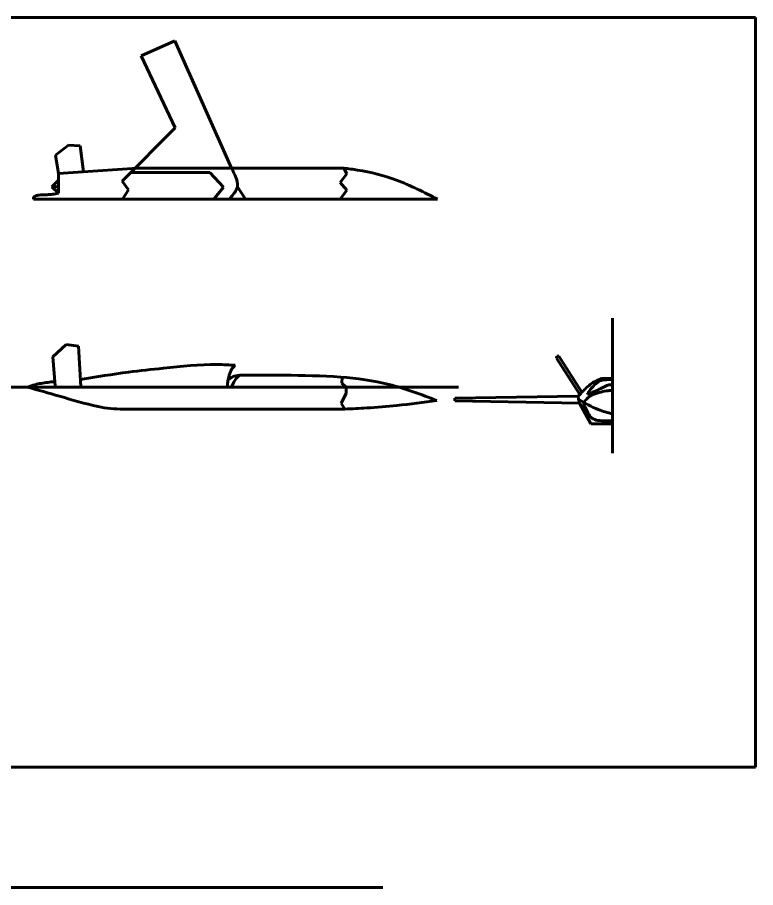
# Model space of a CAD drawing. Header units: millimetres. Extents: x 39448 to 69997, y 20141 to 35071.
# Drawn here: x 45151 to 56112, y 20415 to 33334 of the extents above; entities that cross this region are included whole.
import ezdxf

# ---------------------------------------------------------------- set-up
doc = ezdxf.new("R2010")
doc.units = ezdxf.units.MM
doc.layers.add('_basic (Основной)', color=4, linetype='Continuous', lineweight=60)
picture_1 = doc.add_image_def('image1.jpeg', size_in_pixel=(430, 430))

msp = doc.modelspace()

# ---------------------------------------------------------------- linework, layer by layer
at = {"layer": '_basic (Основной)', "transparency": 33554687}
for p, q in [((47489.557, 32985.373), (46988.344, 32762.731)), ((48328.973, 31095.668), (47489.557, 32985.373)), ((46988.344, 32762.731), (47494.442, 31692.596)), ((47494.442, 31692.596), (46708.521, 30904.519)), ((45908.368, 31434.995), (45714.484, 31289.63)), ((46081.217, 31429.509), (45908.368, 31434.995)), ((46132.106, 31041.186), (46081.217, 31429.509)), ((45714.484, 31289.63), (45759.557, 31015.725)), ((46929.301, 31095.668), (45759.557, 31015.725)), ((45759.557, 31015.725), (45759.557, 30917.317)), ((48007.892, 31030.015), (46833.674, 31030.015)), ((48325.594, 31095.668), (46929.301, 31095.668)), ((48211.471, 30813.471), (48007.892, 31030.015)), ((49999.01, 31095.668), (48325.594, 31095.668)), ((50045.035, 31013.173), (49945.874, 30883.185)), ((50045.035, 31013.173), (49999.01, 31095.668)), ((45664.729, 30819.812), (45759.557, 30917.317)), ((45759.557, 30917.317), (45759.557, 30722.307)), ((46708.521, 30904.519), (46800.07, 30773.778)), ((49945.874, 30883.185), (50044.099, 30767.225)), ((45759.557, 30819.812), (45664.729, 30819.812)), ((45664.729, 30819.812), (45759.557, 30722.307)), ((46800.07, 30773.778), (46713.39, 30635.526)), ((48211.471, 30813.471), (48067.082, 30635.526)), ((48537.272, 30635.526), (48416.847, 30817.147)), ((50044.099, 30767.225), (49945.292, 30635.526)), ((53987.049, 27448.75), (53987.049, 28867.831)), ((45874.865, 28476.415), (45675.343, 28296.601)), ((46059.273, 28455.26), (45874.865, 28476.415)), ((46095.549, 27852.357), (46059.273, 28455.26)), ((45675.343, 28296.601), (45710.108, 27864.445)), ((53154.619, 28275.885), (53158.574, 28306.524)), ((53158.574, 28306.524), (53191.795, 28302.236)), ((53191.795, 28302.236), (53533.963, 27769.292)), ((53504.185, 27737.387), (53154.619, 28275.885)), ((49968.374, 27902.651), (49975.389, 27991.086)), ((53824.677, 27973.544), (53987.049, 27973.544)), ((44845.063, 27844.886), (51702.161, 27844.886)), ((50031.605, 27844.886), (49968.374, 27902.651)), ((50031.605, 27750.019), (50031.605, 27844.886)), ((49959.12, 27606.638), (50031.605, 27750.019)), ((51647.411, 27642.432), (51648.079, 27678.711)), ((51648.079, 27678.711), (53479.348, 27710.514)), ((53479.348, 27710.514), (53484.291, 27665.035)), ((53484.291, 27665.035), (53495.704, 27608.358)), ((46723.815, 27519.045), (50012.677, 27519.045)), ((50012.677, 27519.045), (49959.12, 27606.638)), ((53495.704, 27608.358), (51647.411, 27642.432)), ((53495.704, 27608.358), (53665.094, 27301.363)), ((53987.049, 27448.75), (53987.049, 26863.689)), ((53665.094, 27301.363), (53987.049, 27301.363))]:
    msp.add_line(p, q, dxfattribs=at)
at = {"layer": '_basic (Основной)', "color": 2, "transparency": 33554687}
for p, q in [((51388.753, 30635.526), (45388.64, 30635.526)), ((44577.316, 20414.857), (50577.316, 20414.857))]:
    msp.add_line(p, q, dxfattribs=at)
at = {"layer": '_basic (Основной)', "transparency": 33554687}
for points in [[(48328.973, 31095.668), (48399.348, 30948.519), (48419.561, 30833.634), (48399.926, 30770.707), (48351.993, 30701.429), (48300.878, 30635.526)], [(51388.753, 30635.526), (50780.132, 30917.057), (50201.025, 31067.844), (49999.01, 31095.668)], [(45759.557, 30722.307), (45670.148, 30708.764), (45592.089, 30701.662), (45470.558, 30696.125), (45419.983, 30684.388), (45396.502, 30667.234), (45388.64, 30635.526)], [(48386.41, 28168.998), (48120.93, 28180.767), (47318.334, 28125.278), (46800.772, 28066.791), (46089.074, 27959.98)], [(48386.41, 28168.998), (48324.454, 28096.068), (48289.92, 27993.458), (48273.612, 27919.617), (48273.612, 27844.886)], [(45704.958, 27928.466), (45502.943, 27900.785), (45410.436, 27880.765), (45299.748, 27844.886)], [(48452.774, 28024.622), (48346.892, 27995.526), (48279.716, 27953.588)], [(48452.774, 28024.622), (48397.093, 27970.689), (48335.586, 27856.713)], [(51379.903, 27645.11), (50671.818, 27885.06), (49950.232, 27993.037), (49111.352, 28021.623), (48452.774, 28024.622)], [(53479.348, 27710.514), (53550.911, 27787.17), (53697.116, 27913.708), (53824.677, 27973.544)], [(53616.062, 27736.259), (53643.689, 27789.04), (53720.431, 27877.417), (53800.856, 27937.562), (53896.015, 27955.361), (53987.049, 27955.361)], [(45299.748, 27844.886), (45777.79, 27709.721), (46349.047, 27556.414), (46534.035, 27526.71), (46723.815, 27519.045)], [(53987.049, 27794.608), (53922.473, 27791.095), (53817.234, 27771.246), (53604.87, 27669.316), (53564.088, 27617.378)], [(53987.049, 27883.256), (53932.237, 27876.803), (53814.362, 27826.477), (53616.062, 27736.259)], [(53987.049, 27448.75), (53776.918, 27510.99), (53484.291, 27665.035)], [(50012.677, 27519.045), (50337.223, 27535.97), (50787.181, 27572.94), (51379.903, 27645.11)], [(53564.088, 27617.378), (53560.905, 27605.063), (53579.783, 27547.613), (53621.247, 27469.68), (53680.497, 27386.025), (53771.265, 27351.843), (53883.792, 27346.249), (53987.049, 27346.249)]]:
    msp.add_spline(points, degree=3, dxfattribs=at)

# ---------------------------------------------------------------- pictures from other files: only their frames are drawn
at = {"layer": '_basic (Основной)', "color": 2, "transparency": 33554687}
image = msp.add_image(picture_1, insert=(44982.794, 22204.652), size_in_units=(11129.256, 11129.256), dxfattribs=dict(at, fade=25))
image.dxf.flags = 7

doc.saveas('drawing.dxf')
